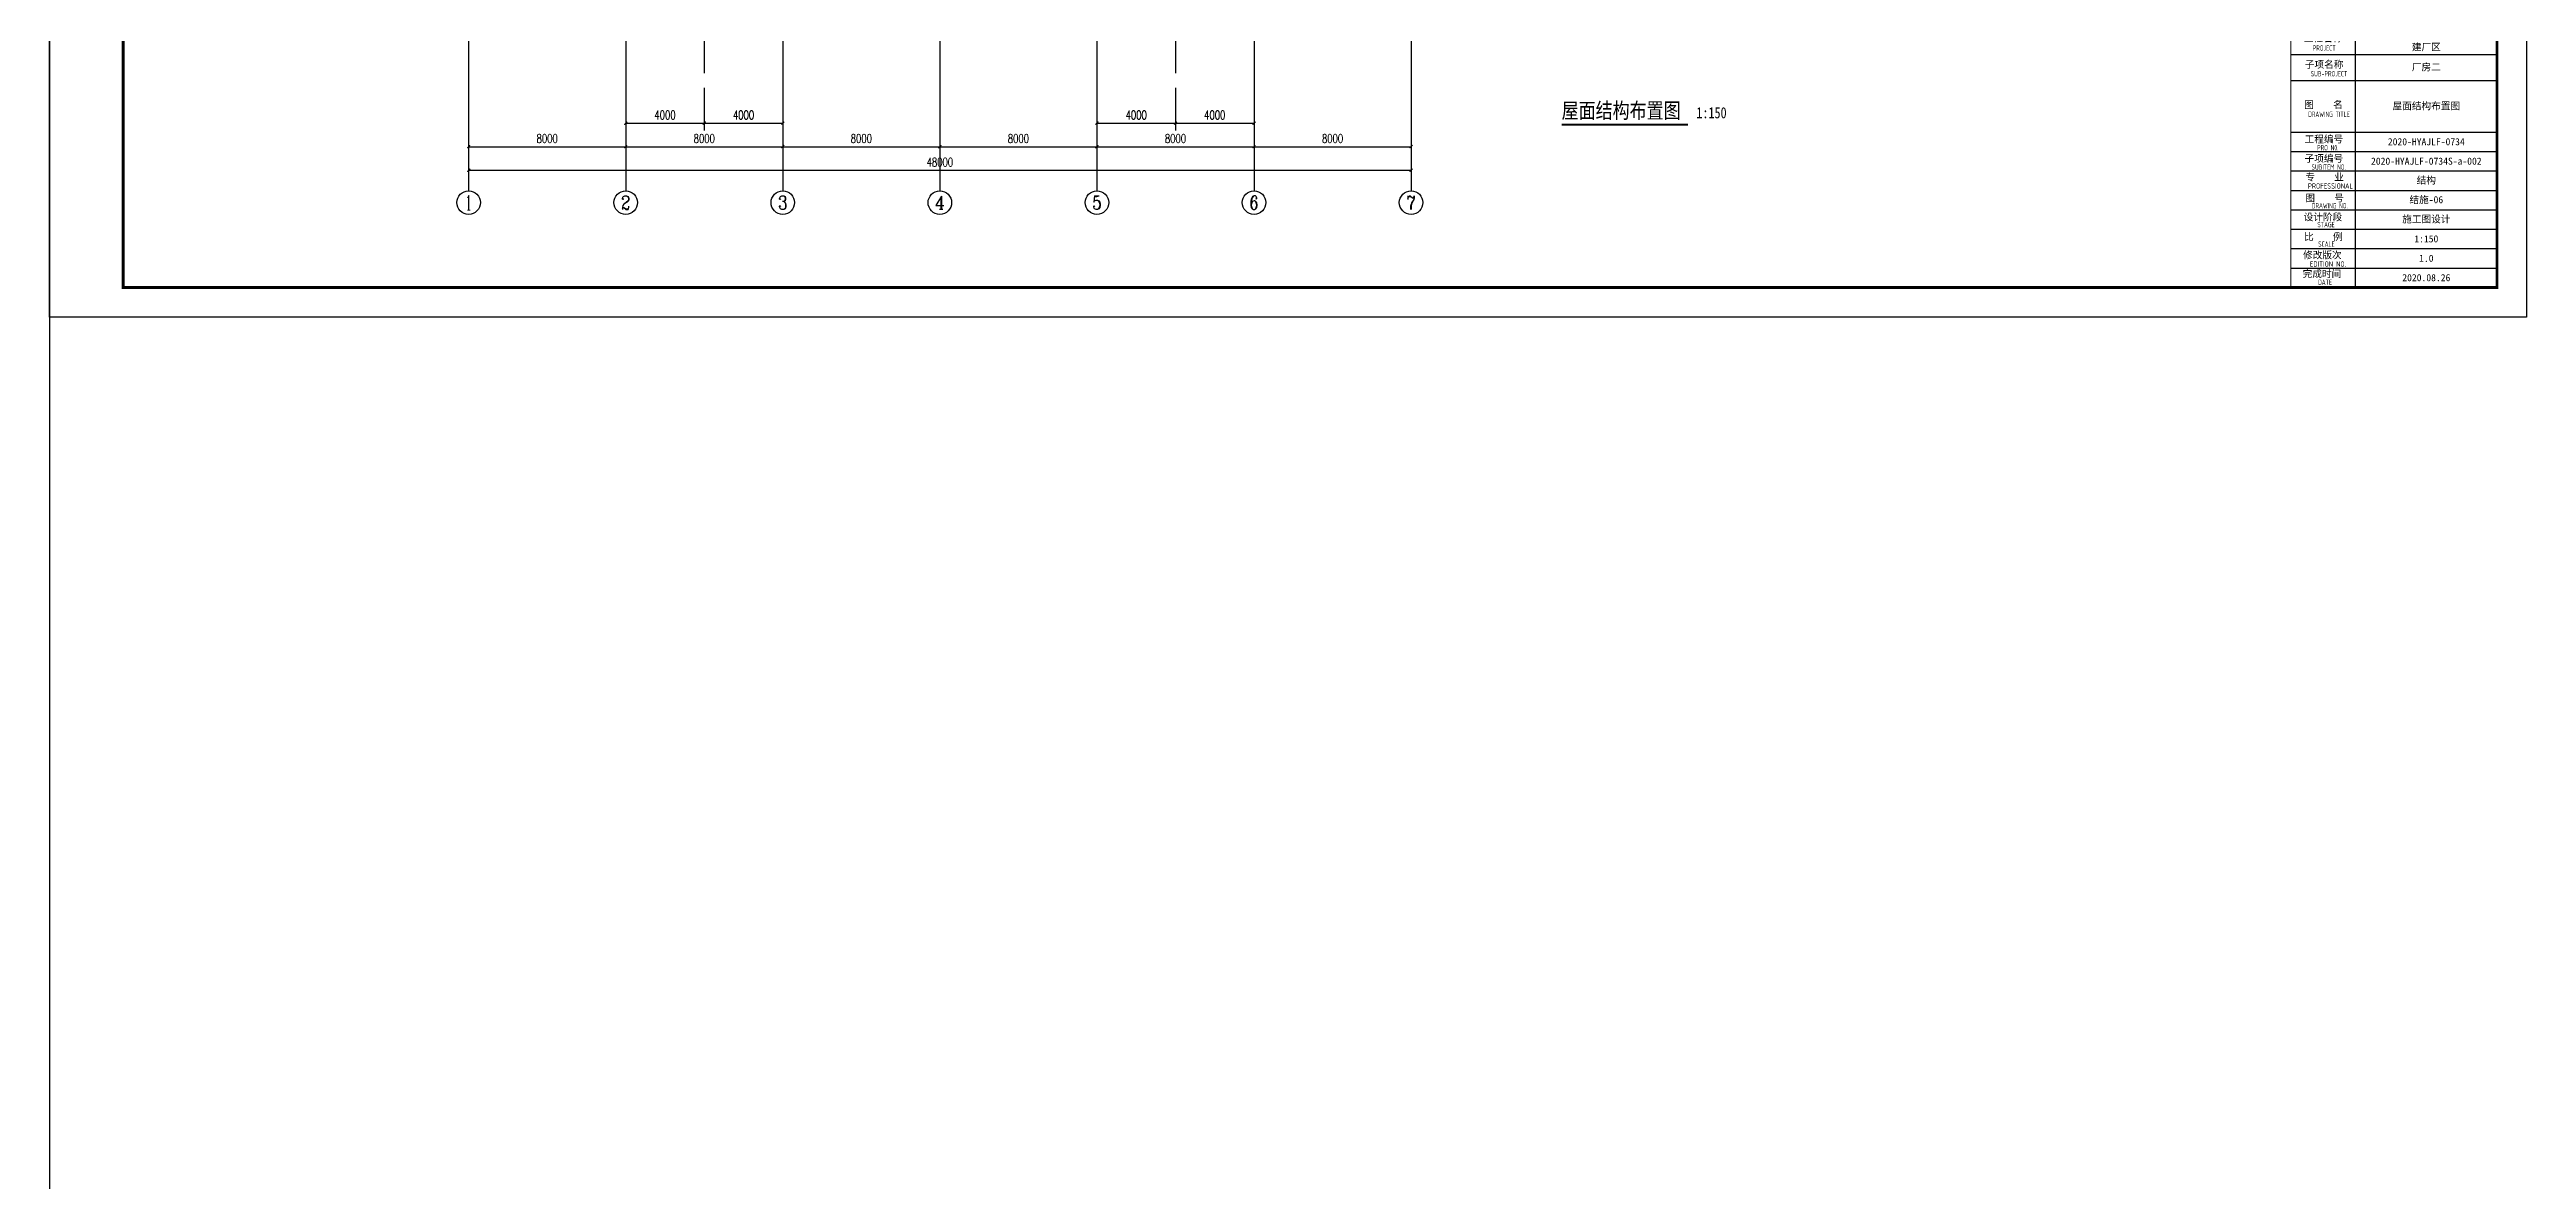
# Model space of a CAD drawing. Header units: millimetres. Extents: x 6950065 to 7140129, y 16284814 to 19754034.
# Drawn here: x 6955997 to 7082147, y 18456207 to 18513847 of the extents above; entities that cross this region are included whole.
import ezdxf
from ezdxf.enums import TextEntityAlignment as Align

# ---------------------------------------------------------------- set-up
doc = ezdxf.new("R2010")
doc.units = ezdxf.units.MM
doc.header["$LTSCALE"] = 1500
doc.header["$MEASUREMENT"] = 0
doc.linetypes.add('DOTE', pattern=[2.42, 2, -0.2, 0.02, -0.2])
doc.layers.get('Defpoints').update_dxf_attribs({"color": 1})
for name, color, linetype in [('AXIS_TEXT', 7, 'Continuous'), ('C型钢', 6, 'Continuous'), ('DIM_ELEV', 3, 'Continuous'), ('DIM_SYMB', 165, 'Continuous'), ('DOTE', 250, 'DOTE'), ('PUB_TITLE', 4, 'Continuous'), ('TK', 4, 'Continuous')]:
    doc.layers.add(name, color=color, linetype=linetype)
doc.styles.add('-宋体', font='', dxfattribs={"width": 0.8})
doc.styles.add('_TCH_AXIS', font='COMPLEX', dxfattribs={"bigfont": 'GBCBIG'})
doc.styles.add('_TCH_DIM_T3', font='SIMPLEX', dxfattribs={"width": 0.705882, "bigfont": 'GBCBIG'})
doc.styles.add('COMPLEX', font='COMPLEX')
doc.styles.add('HT', font='simhei.ttf', dxfattribs={"width": 0.7})
doc.styles.add('ROMANS', font='romans', dxfattribs={"width": 0.65, "height": 231.275})
doc.styles.add('TSSD_REIN', font='tssdeng.shx', dxfattribs={"width": 0.7, "bigfont": 'tssdchn.shx'})
doc.styles.add('图签宋体', font='', dxfattribs={"height": 300})
doc.styles.add('图签黑体', font='simhei.ttf', dxfattribs={"height": 550})
doc.styles.add('宋体', font='', dxfattribs={"width": 0.8})
doc.styles.get('-宋体').set_extended_font_data('SimSun')
doc.styles.get('图签宋体').set_extended_font_data('NSimSun')
doc.styles.get('宋体').set_extended_font_data('SimSun')
doc.dimstyles.new('_TCH_ARCH&&150', dxfattribs={"dimtxt": 446.25, "dimasz": 150, "dimexe": 375, "dimexo": 450, "dimgap": 189.375, "dimtad": 1, "dimdec": 0, "dimzin": 0, "dimdsep": 46, "dimtxsty": '_TCH_DIM_T3', "dimblk": 'ARCHTICK', "dimcen": 0.09, "dimclrt": 7, "dimazin": 2, "dimtfac": 1, "dimtdec": 0, "dimtix": 1, "dimtmove": 2, "dimatfit": 3, "dimfxl": 0, "dimtolj": 1, "dimtzin": 0, "dimarcsym": 0})

# ---------------------------------------------------------------- blocks, each defined once
blk = doc.blocks.new('_ArchTick')
at = {"color": 0, "linetype": 'ByBlock', "const_width": 0.4}
blk.add_lwpolyline([(-0.5, -0.5), (0.5, 0.5)], dxfattribs=at)
blk = doc.blocks.new('*D12')
at = {"layer": 'Defpoints', "color": 0}
for p in [(6985342, 18512345), (6989342, 18512345), (6989342, 18510094)]:
    blk.add_point(p, dxfattribs=at)
at = {"layer": 'DIM_ELEV', "color": 0, "lineweight": -2}
for p, q in [((6985342, 18511895), (6985342, 18509719)), ((6989342, 18511895), (6989342, 18509719)), ((6985342, 18510094), (6989342, 18510094))]:
    blk.add_line(p, q, dxfattribs=at)
at = {"layer": 'DIM_ELEV', "color": 0, "lineweight": -2, "xscale": 150, "yscale": 150, "zscale": 150, "rotation": 180}
blk.add_blockref('_ArchTick', (6985342, 18510094), dxfattribs=at)
at = {"layer": 'DIM_ELEV', "color": 0, "lineweight": -2, "xscale": 150, "yscale": 150, "zscale": 150}
blk.add_blockref('_ArchTick', (6989342, 18510094), dxfattribs=at)
at = {"layer": 'DIM_ELEV', "color": 7, "insert": (6987342, 18510507), "char_height": 446.2, "attachment_point": 5, "style": '_TCH_DIM_T3'}
blk.add_mtext('\\A1;4000', dxfattribs=at)
blk = doc.blocks.new('*D13')
at = {"layer": 'Defpoints', "color": 0}
for p in [(6989342, 18512345), (6993342, 18512345), (6993342, 18510094)]:
    blk.add_point(p, dxfattribs=at)
at = {"layer": 'DIM_ELEV', "color": 0, "lineweight": -2}
for p, q in [((6989342, 18511895), (6989342, 18509719)), ((6993342, 18511895), (6993342, 18509719)), ((6989342, 18510094), (6993342, 18510094))]:
    blk.add_line(p, q, dxfattribs=at)
at = {"layer": 'DIM_ELEV', "color": 0, "lineweight": -2, "xscale": 150, "yscale": 150, "zscale": 150, "rotation": 180}
blk.add_blockref('_ArchTick', (6989342, 18510094), dxfattribs=at)
at = {"layer": 'DIM_ELEV', "color": 0, "lineweight": -2, "xscale": 150, "yscale": 150, "zscale": 150}
blk.add_blockref('_ArchTick', (6993342, 18510094), dxfattribs=at)
at = {"layer": 'DIM_ELEV', "color": 7, "insert": (6991342, 18510507), "char_height": 446.2, "attachment_point": 5, "style": '_TCH_DIM_T3'}
blk.add_mtext('\\A1;4000', dxfattribs=at)
blk = doc.blocks.new('*D10')
at = {"layer": 'Defpoints', "color": 0}
for p in [(7009342, 18512345), (7013342, 18512345), (7013342, 18510094)]:
    blk.add_point(p, dxfattribs=at)
at = {"layer": 'DIM_ELEV', "color": 0, "lineweight": -2}
for p, q in [((7009342, 18511895), (7009342, 18509719)), ((7013342, 18511895), (7013342, 18509719)), ((7009342, 18510094), (7013342, 18510094))]:
    blk.add_line(p, q, dxfattribs=at)
at = {"layer": 'DIM_ELEV', "color": 0, "lineweight": -2, "xscale": 150, "yscale": 150, "zscale": 150, "rotation": 180}
blk.add_blockref('_ArchTick', (7009342, 18510094), dxfattribs=at)
at = {"layer": 'DIM_ELEV', "color": 0, "lineweight": -2, "xscale": 150, "yscale": 150, "zscale": 150}
blk.add_blockref('_ArchTick', (7013342, 18510094), dxfattribs=at)
at = {"layer": 'DIM_ELEV', "color": 7, "insert": (7011342, 18510507), "char_height": 446.2, "attachment_point": 5, "style": '_TCH_DIM_T3'}
blk.add_mtext('\\A1;4000', dxfattribs=at)
blk = doc.blocks.new('*D11')
at = {"layer": 'Defpoints', "color": 0}
for p in [(7013342, 18512345), (7017342, 18512345), (7017342, 18510094)]:
    blk.add_point(p, dxfattribs=at)
at = {"layer": 'DIM_ELEV', "color": 0, "lineweight": -2}
for p, q in [((7013342, 18511895), (7013342, 18509719)), ((7017342, 18511895), (7017342, 18509719)), ((7013342, 18510094), (7017342, 18510094))]:
    blk.add_line(p, q, dxfattribs=at)
at = {"layer": 'DIM_ELEV', "color": 0, "lineweight": -2, "xscale": 150, "yscale": 150, "zscale": 150, "rotation": 180}
blk.add_blockref('_ArchTick', (7013342, 18510094), dxfattribs=at)
at = {"layer": 'DIM_ELEV', "color": 0, "lineweight": -2, "xscale": 150, "yscale": 150, "zscale": 150}
blk.add_blockref('_ArchTick', (7017342, 18510094), dxfattribs=at)
at = {"layer": 'DIM_ELEV', "color": 7, "insert": (7015342, 18510507), "char_height": 446.2, "attachment_point": 5, "style": '_TCH_DIM_T3'}
blk.add_mtext('\\A1;4000', dxfattribs=at)
blk = doc.blocks.new('A$C053D6479')
at = {"layer": 'PUB_TITLE'}
h = blk.add_hatch(color=256, dxfattribs=at)
h.dxf.hatch_style = 1
edge = h.paths.add_edge_path()
edge.add_spline(control_points=[(1026, 827), (1105, 920), (1188, 1008), (1266, 1102)], knot_values=[13, 13, 13, 13, 14, 14, 14, 14], degree=3, periodic=0)
edge.add_spline(control_points=[(1266, 1102), (1258, 1111), (1249, 1119), (1239, 1116)], knot_values=[12, 12, 12, 12, 13, 13, 13, 13], degree=3, periodic=0)
edge.add_spline(control_points=[(1239, 1116), (1210, 1107), (1179, 1092), (1144, 1077)], knot_values=[11, 11, 11, 11, 12, 12, 12, 12], degree=3, periodic=0)
edge.add_spline(control_points=[(1144, 1077), (1109, 1063), (1069, 1053), (1047, 1038)], knot_values=[10, 10, 10, 10, 11, 11, 11, 11], degree=3, periodic=0)
edge.add_spline(control_points=[(1047, 1038), (1028, 1026), (1007, 992), (991, 972)], knot_values=[9, 9, 9, 9, 10, 10, 10, 10], degree=3, periodic=0)
edge.add_spline(control_points=[(991, 972), (942, 913), (899, 868), (849, 810)], knot_values=[8, 8, 8, 8, 9, 9, 9, 9], degree=3, periodic=0)
edge.add_spline(control_points=[(849, 810), (842, 801), (822, 776), (822, 775)], knot_values=[7, 7, 7, 7, 8, 8, 8, 8], degree=3, periodic=0)
edge.add_spline(control_points=[(822, 775), (823, 771), (848, 752), (859, 744)], knot_values=[6, 6, 6, 6, 7, 7, 7, 7], degree=3, periodic=0)
edge.add_spline(control_points=[(859, 744), (949, 670), (1035, 592), (1122, 521)], knot_values=[5, 5, 5, 5, 6, 6, 6, 6], degree=3, periodic=0)
edge.add_spline(control_points=[(1122, 521), (1153, 527), (1185, 530), (1217, 533)], knot_values=[4, 4, 4, 4, 5, 5, 5, 5], degree=3, periodic=0)
edge.add_spline(control_points=[(1217, 533), (1246, 535), (1293, 532), (1316, 542)], knot_values=[3, 3, 3, 3, 4, 4, 4, 4], degree=3, periodic=0)
edge.add_spline(control_points=[(1316, 542), (1327, 547), (1338, 565), (1349, 579)], knot_values=[2, 2, 2, 2, 3, 3, 3, 3], degree=3, periodic=0)
edge.add_spline(control_points=[(1349, 579), (1423, 670), (1507, 759), (1572, 848)], knot_values=[1, 1, 1, 1, 2, 2, 2, 2], degree=3, periodic=0)
edge.add_spline(control_points=[(1572, 848), (1564, 852), (1561, 861), (1551, 862)], knot_values=[0, 0, 0, 0, 1, 1, 1, 1], degree=3, periodic=0)
edge.add_spline(control_points=[(1551, 862), (1469, 769), (1393, 671), (1310, 579)], knot_values=[15, 15, 15, 15, 16, 16, 16, 16], degree=3, periodic=0)
edge.add_spline(control_points=[(1310, 579), (1216, 662), (1118, 742), (1026, 827)], knot_values=[14, 14, 14, 14, 15, 15, 15, 15], degree=3, periodic=0)
at = {"layer": 'TK'}
for points, knots in [([(555, 949), (624, 891), (699, 833), (760, 773), (689, 691), (614, 604), (539, 517), (529, 505), (516, 487), (506, 482), (492, 475), (469, 472), (452, 467), (416, 456), (383, 448), (342, 438), (323, 433), (297, 422), (293, 440), (291, 452), (313, 470), (322, 480), (400, 566), (477, 652), (553, 736), (460, 815), (366, 894), (270, 970), (183, 883), (101, 791), (16, 703), (-18, 714), (9, 735), (28, 755), (103, 838), (192, 930), (266, 1005), (319, 1009), (387, 1005), (442, 1007), (456, 1008), (472, 1011), (485, 1007), (507, 1000), (534, 967), (555, 949)], [0, 0, 0, 0, 1, 1, 1, 2, 2, 2, 3, 3, 3, 4, 4, 4, 5, 5, 5, 6, 6, 6, 7, 7, 7, 8, 8, 8, 9, 9, 9, 10, 10, 10, 11, 11, 11, 12, 12, 12, 13, 13, 13, 14, 14, 14, 15, 15, 15, 15]), ([(1031, 1298), (1066, 1286), (1054, 1262), (1045, 1224), (1036, 1188), (1031, 1158), (1024, 1121), (1020, 1104), (1017, 1085), (1012, 1071), (1004, 1052), (976, 1026), (956, 1003), (906, 946), (866, 899), (814, 839), (806, 829), (789, 806), (787, 806), (777, 804), (728, 856), (719, 864), (651, 922), (580, 978), (514, 1036), (509, 1106), (488, 1176), (479, 1247), (570, 1343), (663, 1436), (758, 1526), (764, 1523), (768, 1518), (774, 1515), (693, 1422), (599, 1343), (520, 1249), (607, 1171), (698, 1096), (789, 1021), (874, 1109), (950, 1206), (1031, 1298)], [0, 0, 0, 0, 1, 1, 1, 2, 2, 2, 3, 3, 3, 4, 4, 4, 5, 5, 5, 6, 6, 6, 7, 7, 7, 8, 8, 8, 9, 9, 9, 10, 10, 10, 11, 11, 11, 12, 12, 12, 13, 13, 13, 14, 14, 14, 14]), ([(1551, 862), (1561, 861), (1564, 852), (1572, 848), (1507, 759), (1423, 670), (1349, 579), (1338, 565), (1327, 547), (1316, 542), (1293, 532), (1246, 535), (1217, 533), (1185, 530), (1153, 527), (1122, 521), (1035, 592), (949, 670), (859, 744), (848, 752), (823, 771), (822, 775), (822, 776), (842, 801), (849, 810), (899, 868), (942, 913), (991, 972), (1007, 992), (1028, 1026), (1047, 1038), (1069, 1053), (1109, 1063), (1144, 1077), (1179, 1092), (1210, 1107), (1239, 1116), (1249, 1119), (1258, 1111), (1266, 1102), (1188, 1008), (1105, 920), (1026, 827), (1118, 742), (1216, 662), (1310, 579), (1393, 671), (1469, 769), (1551, 862)], [0, 0, 0, 0, 1, 1, 1, 2, 2, 2, 3, 3, 3, 4, 4, 4, 5, 5, 5, 6, 6, 6, 7, 7, 7, 8, 8, 8, 9, 9, 9, 10, 10, 10, 11, 11, 11, 12, 12, 12, 13, 13, 13, 14, 14, 14, 15, 15, 15, 16, 16, 16, 16]), ([(1097, 490), (1100, 425), (1106, 361), (1107, 294), (1018, 207), (925, 121), (830, 33), (818, 21), (800, 0), (787, 0), (768, -1), (725, 49), (712, 60), (662, 103), (616, 143), (568, 186), (545, 207), (518, 224), (499, 250), (501, 259), (511, 261), (516, 267), (609, 192), (696, 111), (785, 33), (883, 118), (977, 208), (1070, 298), (992, 373), (892, 456), (803, 534), (791, 544), (768, 561), (766, 569), (761, 588), (776, 634), (780, 655), (785, 690), (788, 721), (795, 746), (897, 661), (998, 576), (1097, 490)], [0, 0, 0, 0, 1, 1, 1, 2, 2, 2, 3, 3, 3, 4, 4, 4, 5, 5, 5, 6, 6, 6, 7, 7, 7, 8, 8, 8, 9, 9, 9, 10, 10, 10, 11, 11, 11, 12, 12, 12, 13, 13, 13, 14, 14, 14, 14])]:
    blk.add_open_spline(points, degree=3, knots=knots, dxfattribs=at)
blk = doc.blocks.new('GeYuanFrame_07270126', base_point=(20.09, 4.53))
at = {"layer": 'PUB_TITLE'}
for points in [[(803.09, 235.33), (803.09, 292.73)], [(827.09, 235.33), (827.09, 292.73)], [(803.09, 202.33), (803.09, 229.83)], [(827.09, 202.33), (827.09, 229.83)], [(803.09, 14.53), (803.09, 111.33)]]:
    blk.add_lwpolyline(points, dxfattribs=at)
at = {"layer": 'TK'}
for p, q in [((781.09, 316.93), (851.09, 316.93)), ((781.09, 284.53), (851.09, 284.53)), ((781.09, 276.33), (851.09, 276.33)), ((781.09, 268.13), (851.09, 268.13)), ((781.09, 259.93), (851.09, 259.93)), ((781.09, 251.73), (851.09, 251.73)), ((781.09, 243.53), (851.09, 243.53)), ((781.09, 235.33), (851.09, 235.33)), ((781.09, 235.33), (851.09, 235.33)), ((781.09, 102.53), (851.09, 102.53)), ((781.09, 93.73), (851.09, 93.73)), ((781.09, 84.93), (803.09, 84.93)), ((781.09, 84.93), (851.09, 84.93)), ((781.09, 67.37), (851.09, 67.37)), ((781.09, 67.33), (851.09, 67.33)), ((781.09, 60.77), (851.09, 60.77)), ((781.09, 54.17), (851.09, 54.17)), ((781.09, 47.57), (851.09, 47.57)), ((781.09, 40.97), (851.09, 40.97)), ((781.09, 34.37), (851.09, 34.37)), ((781.09, 27.77), (851.09, 27.77)), ((781.09, 21.17), (851.09, 21.17)), ((781.09, 14.53), (851.09, 14.53))]:
    blk.add_line(p, q, dxfattribs=at)
blk.add_lwpolyline([(20.09, 4.53), (20.09, 598.53), (861.09, 598.53), (861.09, 4.53)], close=True, dxfattribs=at)
at = {"layer": 'TK', "const_width": 1}
blk.add_lwpolyline([(45.09, 588.53), (851.09, 588.53), (851.09, 14.53), (45.09, 14.53)], close=True, dxfattribs=at)
at = {"layer": 'TK'}
for points, const_width in [([(781.09, 588.53), (781.09, 14.53)], 0.4), ([(781.09, 488.5), (851.09, 488.5)], 0.35), ([(781.09, 357.14), (851.09, 357.14)], 0.35), ([(781.09, 292.73), (851.09, 292.73)], 0.35), ([(781.09, 292.73), (851.09, 292.73)], 0.35), ([(781.09, 235.33), (851.09, 235.33)], 0.35), ([(781.09, 202.33), (851.09, 202.33)], 0.35), ([(781.09, 156.83), (851.09, 156.83)], 0.35), ([(781.09, 111.33), (851.09, 111.33)], 0.35), ([(781.09, 67.37), (851.09, 67.37)], 0.35)]:
    blk.add_lwpolyline(points, dxfattribs=dict(at, const_width=const_width))
for points in [[(781.09, 292.73), (851.09, 292.73)], [(781.09, 235.33), (851.09, 235.33)], [(781.09, 229.83), (851.09, 229.83)], [(781.09, 224.33), (851.09, 224.33)], [(781.09, 218.83), (851.09, 218.83)], [(781.09, 213.33), (851.09, 213.33)], [(781.09, 207.83), (851.09, 207.83)], [(781.09, 202.33), (851.09, 202.33)], [(781.09, 196.83), (851.09, 196.83)], [(781.09, 151.33), (851.09, 151.33)]]:
    blk.add_lwpolyline(points, dxfattribs=at)
at = {"layer": 'PUB_TITLE', "xscale": 0.01000000000021828, "yscale": 0.01000000000021828, "zscale": 0.01}
blk.add_blockref('A$C053D6479', (808.19, 336.27), dxfattribs=at)
at = {"layer": 'TK', "style": '图签宋体'}
for s, height, p in [('总平面', 2.4, (783.23, 583.28)), ('类   别', 2.4, (785.97, 288.09)), ('姓   名', 2.4, (809.2, 288.09)), ('签   名', 2.4, (832.68, 288.09)), ('审   定', 2.4, (785.97, 279.89)), ('审   核', 2.4, (785.97, 271.69)), ('项目负责人', 2.4, (784.13, 263.49)), ('专业负责人', 2.4, (783.89, 255.29)), ('校   对', 2.4, (786.38, 247.09)), ('设   计', 2.4, (786.36, 238.89)), ('建  筑', 1.44, (784.61, 227.11)), ('专业会签', 2.4, (785.12, 231.24)), ('结  构', 1.44, (784.61, 221.61)), ('给排水', 1.44, (784.61, 216.11)), ('电  气', 1.44, (784.61, 210.61)), ('暖  通', 1.44, (784.61, 205.11)), ('单 位 出 图 专 用 章 盖 章', 2.4, (792.72, 198.35)), ('本图未盖章无效', 2.4, (804.43, 158.7)), ('个 人 执 业 专 用 章 盖 章', 2.4, (793.52, 152.77)), ('本图未盖章无效', 2.4, (804.43, 113.2)), ('建设单位', 2.4, (785.39, 106.33)), ('工程名称', 2.4, (785.47, 98.12)), ('子项名称', 2.4, (785.85, 89.14)), ('图    名', 2.4, (785.63, 75.5)), ('工程编号', 2.4, (785.77, 63.77)), ('子项编号', 2.4, (785.77, 57.19)), ('专    业', 2.4, (786.01, 50.88)), ('图    号', 2.4, (786.02, 43.77)), ('设计阶段', 2.4, (785.45, 37.32)), ('修改版次', 2.4, (785.24, 24.41)), ('比    例', 2.4, (785.59, 30.63)), ('完成时间', 2.4, (785.11, 18.02))]:
    blk.add_text(s, height=height, dxfattribs=at).set_placement(p)
at = {"layer": 'TK'}
for s, height, style, width, p in [('SITE PLAN', 1.697, 'ROMANS', 0.76, (783.35, 580.49)), ('建筑行业（建筑工程）甲级           证书编号:A133002877', 2.2, '-宋体', 0.8, (782, 311.83)), ('风景园林工程设计专项甲级           证书编号:A133002877', 2.2, '-宋体', 0.8, (782, 307.81)), ('城乡规划编制资质乙级        证书编号:[浙]城规编(142069)', 2.2, '-宋体', 0.8, (782, 303.82)), ('市政行业（给水工程、排水工程）乙级 证书编号:A233029948', 2.2, '-宋体', 0.8, (782, 299.74)), ('市政行业（道路工程、桥梁工程）乙级 证书编号:A233029948', 2.2, '-宋体', 0.8, (782, 295.69)), ('CATEGORY', 1.8, 'TSSD_REIN', 0.7, (788.32, 285.17)), ('NAME', 1.8, 'TSSD_REIN', 0.7, (813.51, 285.17)), ('SIGNATURE', 1.8, 'TSSD_REIN', 0.7, (835.66, 285.17)), ('AUTHORIZED FOR ISSUE BY', 1.8, 'TSSD_REIN', 0.7, (782.12, 277.17)), ('REVIEWED BY', 1.8, 'TSSD_REIN', 0.7, (787.36, 268.91)), ('PROJECT DIRECTOR', 1.8, 'TSSD_REIN', 0.7, (785.55, 260.74)), ('DISCIPLINE RESPONSIBLE BY', 1.8, 'TSSD_REIN', 0.7, (781.57, 252.48)), ('CHECKED BY', 1.8, 'TSSD_REIN', 0.7, (787.75, 244.44)), ('DESIGNED BY', 1.8, 'TSSD_REIN', 0.7, (787.76, 236.27)), ('CONFIRMED BY', 1.8, 'TSSD_REIN', 0.7, (802.94, 231.42)), ('ARCHITECTURE', 1.08, 'TSSD_REIN', 0.7, (784.65, 225.34)), ('STRUCTURE', 1.08, 'TSSD_REIN', 0.7, (784.65, 219.84)), ('ARCHITECTURE', 1.08, 'TSSD_REIN', 0.7, (784.65, 214.34)), ('ARCHITECTURE', 1.08, 'TSSD_REIN', 0.7, (784.65, 208.84)), ('ARCHITECTURE', 1.08, 'TSSD_REIN', 0.7, (784.65, 203.34)), ('OWNER', 1.8, 'TSSD_REIN', 0.7, (789.98, 103.48)), ('PROJECT', 1.8, 'TSSD_REIN', 0.7, (788.52, 95.02)), ('SUB-PROJECT', 1.8, 'TSSD_REIN', 0.7, (787.86, 86.3)), ('DRAWING TITLE', 1.8, 'TSSD_REIN', 0.7, (786.97, 72.53)), ('PRO N0.', 1.8, 'TSSD_REIN', 0.7, (790.01, 61.15)), ('SUBITEM NO.', 1.8, 'TSSD_REIN', 0.7, (788.15, 54.58)), ('PROFESSIONAL', 1.8, 'TSSD_REIN', 0.8, (786.88, 48.15)), ('DRAWING NO.', 1.8, 'TSSD_REIN', 0.7, (788.19, 41.45)), ('STAGE', 1.8, 'TSSD_REIN', 0.7, (790.09, 35.03)), ('SCALE', 1.8, 'TSSD_REIN', 0.7, (790.38, 28.42)), ('EDITION NO.', 1.8, 'TSSD_REIN', 0.8, (787.53, 21.64)), ('DATE', 1.8, 'TSSD_REIN', 0.7, (790.33, 15.45))]:
    blk.add_text(s, height=height, dxfattribs=dict(at, style=style, width=width)).set_placement(p)
for s, height, style, width, p in [('浙江华越设计股份有限公司', 3.96, 'HT', 0.9, (816.07, 329.16)), ('ZHEJIANG HOY DESIGN CO.,LTD', 2.8, '图签黑体', 1.11, (816.06, 323.29))]:
    blk.add_text(s, height=height, dxfattribs=dict(at, style=style, width=width)).set_placement(p, align=Align.MIDDLE)
at = {"layer": 'TK', "char_height": 2.4, "attachment_point": 5, "style": '图签宋体'}
for s, insert, width in [('张矗', (815.09, 280.4), 24), ('顾晓东', (815.09, 272.23), 24), ('钟高华', (815.09, 264.03), 24), ('顾晓东', (815.09, 255.76), 24), ('李福', (815.09, 247.63), 24), ('韩炎刚', (815.09, 239.43), 24), ('安徽鑫普瑞复合材料有限公司新建厂区', (827.09, 98.13), 48), ('安徽鑫普瑞复合材料有限公司', (827.09, 106.93), 48), ('厂房二', (827.09, 89.33), 48), ('屋面结构布置图', (827.09, 76.13), 48), ('2020-HYAJLF-0734', (827.09, 64.07), 48), ('2020-HYAJLF-0734S-a-002', (827.09, 57.47), 48), ('结构', (827.09, 50.87), 48), ('结施-06', (827.09, 44.27), 48), ('施工图设计', (827.09, 37.67), 48), ('1:150', (827.09, 31.07), 48), ('1.0', (827.09, 24.47), 48), ('2020.08.26', (827.09, 17.88), 48)]:
    blk.add_mtext(s, dxfattribs=dict(at, insert=insert, width=width))
blk = doc.blocks.new('*D1648')
at = {"layer": 'Defpoints', "color": 0}
for p in [(6977342, 18512644), (6985342, 18512644), (6985342, 18508894)]:
    blk.add_point(p, dxfattribs=at)
at = {"layer": 'DIM_ELEV', "color": 0, "lineweight": -2}
for p, q in [((6977342, 18512194), (6977342, 18508519)), ((6985342, 18512194), (6985342, 18508519)), ((6977342, 18508894), (6985342, 18508894))]:
    blk.add_line(p, q, dxfattribs=at)
at = {"layer": 'DIM_ELEV', "color": 0, "lineweight": -2, "xscale": 150, "yscale": 150, "zscale": 150, "rotation": 180}
blk.add_blockref('_ArchTick', (6977342, 18508894), dxfattribs=at)
at = {"layer": 'DIM_ELEV', "color": 0, "lineweight": -2, "xscale": 150, "yscale": 150, "zscale": 150}
blk.add_blockref('_ArchTick', (6985342, 18508894), dxfattribs=at)
at = {"layer": 'DIM_ELEV', "color": 7, "insert": (6981342, 18509307), "char_height": 446.2, "attachment_point": 5, "style": '_TCH_DIM_T3'}
blk.add_mtext('\\A1;8000', dxfattribs=at)
blk = doc.blocks.new('*D1649')
at = {"layer": 'Defpoints', "color": 0}
for p in [(6985342, 18512644), (6993342, 18512644), (6993342, 18508894)]:
    blk.add_point(p, dxfattribs=at)
at = {"layer": 'DIM_ELEV', "color": 0, "lineweight": -2}
for p, q in [((6985342, 18512194), (6985342, 18508519)), ((6993342, 18512194), (6993342, 18508519)), ((6985342, 18508894), (6993342, 18508894))]:
    blk.add_line(p, q, dxfattribs=at)
at = {"layer": 'DIM_ELEV', "color": 0, "lineweight": -2, "xscale": 150, "yscale": 150, "zscale": 150, "rotation": 180}
blk.add_blockref('_ArchTick', (6985342, 18508894), dxfattribs=at)
at = {"layer": 'DIM_ELEV', "color": 0, "lineweight": -2, "xscale": 150, "yscale": 150, "zscale": 150}
blk.add_blockref('_ArchTick', (6993342, 18508894), dxfattribs=at)
at = {"layer": 'DIM_ELEV', "color": 7, "insert": (6989342, 18509307), "char_height": 446.2, "attachment_point": 5, "style": '_TCH_DIM_T3'}
blk.add_mtext('\\A1;8000', dxfattribs=at)
blk = doc.blocks.new('*D1650')
at = {"layer": 'Defpoints', "color": 0}
for p in [(6993342, 18512644), (7001342, 18512644), (7001342, 18508894)]:
    blk.add_point(p, dxfattribs=at)
at = {"layer": 'DIM_ELEV', "color": 0, "lineweight": -2}
for p, q in [((6993342, 18512194), (6993342, 18508519)), ((7001342, 18512194), (7001342, 18508519)), ((6993342, 18508894), (7001342, 18508894))]:
    blk.add_line(p, q, dxfattribs=at)
at = {"layer": 'DIM_ELEV', "color": 0, "lineweight": -2, "xscale": 150, "yscale": 150, "zscale": 150, "rotation": 180}
blk.add_blockref('_ArchTick', (6993342, 18508894), dxfattribs=at)
at = {"layer": 'DIM_ELEV', "color": 0, "lineweight": -2, "xscale": 150, "yscale": 150, "zscale": 150}
blk.add_blockref('_ArchTick', (7001342, 18508894), dxfattribs=at)
at = {"layer": 'DIM_ELEV', "color": 7, "insert": (6997342, 18509307), "char_height": 446.2, "attachment_point": 5, "style": '_TCH_DIM_T3'}
blk.add_mtext('\\A1;8000', dxfattribs=at)
blk = doc.blocks.new('*D1651')
at = {"layer": 'Defpoints', "color": 0}
for p in [(7001342, 18512644), (7009342, 18512644), (7009342, 18508894)]:
    blk.add_point(p, dxfattribs=at)
at = {"layer": 'DIM_ELEV', "color": 0, "lineweight": -2}
for p, q in [((7001342, 18512194), (7001342, 18508519)), ((7009342, 18512194), (7009342, 18508519)), ((7001342, 18508894), (7009342, 18508894))]:
    blk.add_line(p, q, dxfattribs=at)
at = {"layer": 'DIM_ELEV', "color": 0, "lineweight": -2, "xscale": 150, "yscale": 150, "zscale": 150, "rotation": 180}
blk.add_blockref('_ArchTick', (7001342, 18508894), dxfattribs=at)
at = {"layer": 'DIM_ELEV', "color": 0, "lineweight": -2, "xscale": 150, "yscale": 150, "zscale": 150}
blk.add_blockref('_ArchTick', (7009342, 18508894), dxfattribs=at)
at = {"layer": 'DIM_ELEV', "color": 7, "insert": (7005342, 18509307), "char_height": 446.2, "attachment_point": 5, "style": '_TCH_DIM_T3'}
blk.add_mtext('\\A1;8000', dxfattribs=at)
blk = doc.blocks.new('*D1652')
at = {"layer": 'Defpoints', "color": 0}
for p in [(7009342, 18512644), (7017342, 18512644), (7017342, 18508894)]:
    blk.add_point(p, dxfattribs=at)
at = {"layer": 'DIM_ELEV', "color": 0, "lineweight": -2}
for p, q in [((7009342, 18512194), (7009342, 18508519)), ((7017342, 18512194), (7017342, 18508519)), ((7009342, 18508894), (7017342, 18508894))]:
    blk.add_line(p, q, dxfattribs=at)
at = {"layer": 'DIM_ELEV', "color": 0, "lineweight": -2, "xscale": 150, "yscale": 150, "zscale": 150, "rotation": 180}
blk.add_blockref('_ArchTick', (7009342, 18508894), dxfattribs=at)
at = {"layer": 'DIM_ELEV', "color": 0, "lineweight": -2, "xscale": 150, "yscale": 150, "zscale": 150}
blk.add_blockref('_ArchTick', (7017342, 18508894), dxfattribs=at)
at = {"layer": 'DIM_ELEV', "color": 7, "insert": (7013342, 18509307), "char_height": 446.2, "attachment_point": 5, "style": '_TCH_DIM_T3'}
blk.add_mtext('\\A1;8000', dxfattribs=at)
blk = doc.blocks.new('*D1653')
at = {"layer": 'Defpoints', "color": 0}
for p in [(7017342, 18512644), (7025342, 18512644), (7025342, 18508894)]:
    blk.add_point(p, dxfattribs=at)
at = {"layer": 'DIM_ELEV', "color": 0, "lineweight": -2}
for p, q in [((7017342, 18512194), (7017342, 18508519)), ((7025342, 18512194), (7025342, 18508519)), ((7017342, 18508894), (7025342, 18508894))]:
    blk.add_line(p, q, dxfattribs=at)
at = {"layer": 'DIM_ELEV', "color": 0, "lineweight": -2, "xscale": 150, "yscale": 150, "zscale": 150, "rotation": 180}
blk.add_blockref('_ArchTick', (7017342, 18508894), dxfattribs=at)
at = {"layer": 'DIM_ELEV', "color": 0, "lineweight": -2, "xscale": 150, "yscale": 150, "zscale": 150}
blk.add_blockref('_ArchTick', (7025342, 18508894), dxfattribs=at)
at = {"layer": 'DIM_ELEV', "color": 7, "insert": (7021342, 18509307), "char_height": 446.2, "attachment_point": 5, "style": '_TCH_DIM_T3'}
blk.add_mtext('\\A1;8000', dxfattribs=at)
blk = doc.blocks.new('*D1654')
at = {"layer": 'Defpoints', "color": 0}
for p in [(6977342, 18512644), (7025342, 18512644), (7025342, 18507694)]:
    blk.add_point(p, dxfattribs=at)
at = {"layer": 'DIM_ELEV', "color": 0, "lineweight": -2}
for p, q in [((6977342, 18512194), (6977342, 18507319)), ((7025342, 18512194), (7025342, 18507319)), ((6977342, 18507694), (7025342, 18507694))]:
    blk.add_line(p, q, dxfattribs=at)
at = {"layer": 'DIM_ELEV', "color": 0, "lineweight": -2, "xscale": 150, "yscale": 150, "zscale": 150, "rotation": 180}
blk.add_blockref('_ArchTick', (6977342, 18507694), dxfattribs=at)
at = {"layer": 'DIM_ELEV', "color": 0, "lineweight": -2, "xscale": 150, "yscale": 150, "zscale": 150}
blk.add_blockref('_ArchTick', (7025342, 18507694), dxfattribs=at)
at = {"layer": 'DIM_ELEV', "color": 7, "insert": (7001342, 18508107), "char_height": 446.2, "attachment_point": 5, "style": '_TCH_DIM_T3'}
blk.add_mtext('\\A1;48000', dxfattribs=at)
blk = doc.blocks.new('_AXISO')
blk.add_circle((0, 0), 0.5)
at = {"layer": 'AXIS_TEXT', "style": 'COMPLEX', "width": 1.041667}
blk.add_attdef('A', text='', height=0.56, dxfattribs=at).set_placement((-0.25, -0.28), (0.25, -0.28), align=Align.FIT)

msp = doc.modelspace()

# ---------------------------------------------------------------- linework, layer by layer
at = {"layer": 'C型钢', "color": 3}
msp.add_lwpolyline([(6955997, 19754034.2), (6955997, 16284813.9)], dxfattribs=at)
at = {"layer": 'DIM_ELEV'}
for p, q in [((6977341.7, 18512644.2), (6977341.7, 18506644.2)), ((6985341.7, 18512644.2), (6985341.7, 18506644.2)), ((6993341.7, 18512644.2), (6993341.7, 18506644.2)), ((7001341.7, 18512644.2), (7001341.7, 18506644.2)), ((7009341.7, 18512644.2), (7009341.7, 18506644.2)), ((7017341.7, 18512644.2), (7017341.7, 18506644.2)), ((7025341.7, 18512644.2), (7025341.7, 18506644.2))]:
    msp.add_line(p, q, dxfattribs=at)
at = {"layer": 'DIM_SYMB', "const_width": 105}
msp.add_lwpolyline([(7033009.1, 18510011.1), (7039450, 18510011.1)], dxfattribs=at)
at = {"layer": 'DOTE', "color": 1}
for p, q in [((6977341.7, 18572644.2), (6977341.7, 18512644.2)), ((6985341.7, 18572644.2), (6985341.7, 18512644.2)), ((6989341.7, 18572644.2), (6989341.7, 18512644.2)), ((6993341.7, 18572644.2), (6993341.7, 18512644.2)), ((7001341.7, 18572644.2), (7001341.7, 18512644.2)), ((7009341.7, 18572644.2), (7009341.7, 18512644.2)), ((7013341.7, 18572644.2), (7013341.7, 18512644.2)), ((7017341.7, 18572644.2), (7017341.7, 18512644.2)), ((7025341.7, 18572644.2), (7025341.7, 18512644.2))]:
    msp.add_line(p, q, dxfattribs=at)

# ---------------------------------------------------------------- block references
at = {"layer": 'C型钢', "color": 3, "xscale": 150, "yscale": 150, "zscale": 150}
msp.add_blockref('GeYuanFrame_07270126', (6955997, 18500212.7), dxfattribs=at)
at = {"layer": 'DIM_ELEV'}
ref = msp.add_blockref('_AXISO', (6977341.7, 18506044.2), dxfattribs=dict(at, xscale=1200, yscale=1200, zscale=1200))
ref.add_attrib('A', '1', dxfattribs={"layer": 'AXIS_TEXT', "height": 772.1, "style": '_TCH_AXIS'}).set_placement((6977176.3, 18505658.1), (6977507.2, 18505658.1), align=Align.FIT)
ref = msp.add_blockref('_AXISO', (6985341.7, 18506044.2), dxfattribs=dict(at, xscale=1200, yscale=1200, zscale=1200))
ref.add_attrib('A', '2', dxfattribs={"layer": 'AXIS_TEXT', "height": 698.9, "style": '_TCH_AXIS'}).set_placement((6985108.8, 18505694.7), (6985574.7, 18505694.7), align=Align.FIT)
ref = msp.add_blockref('_AXISO', (6993341.7, 18506044.2), dxfattribs=dict(at, xscale=1200, yscale=1200, zscale=1200))
ref.add_attrib('A', '3', dxfattribs={"layer": 'AXIS_TEXT', "height": 698.9, "style": '_TCH_AXIS'}).set_placement((6993108.8, 18505694.7), (6993574.7, 18505694.7), align=Align.FIT)
ref = msp.add_blockref('_AXISO', (7001341.7, 18506044.2), dxfattribs=dict(at, xscale=1200, yscale=1200, zscale=1200))
ref.add_attrib('A', '4', dxfattribs={"layer": 'AXIS_TEXT', "height": 668.2, "style": '_TCH_AXIS'}).set_placement((7001087.2, 18505710.1), (7001596.3, 18505710.1), align=Align.FIT)
ref = msp.add_blockref('_AXISO', (7009341.7, 18506044.2), dxfattribs=dict(at, xscale=1200, yscale=1200, zscale=1200))
ref.add_attrib('A', '5', dxfattribs={"layer": 'AXIS_TEXT', "height": 698.9, "style": '_TCH_AXIS'}).set_placement((7009108.8, 18505694.7), (7009574.7, 18505694.7), align=Align.FIT)
ref = msp.add_blockref('_AXISO', (7017341.7, 18506044.2), dxfattribs=dict(at, xscale=1200, yscale=1200, zscale=1200))
ref.add_attrib('A', '6', dxfattribs={"layer": 'AXIS_TEXT', "height": 698.9, "style": '_TCH_AXIS'}).set_placement((7017108.8, 18505694.7), (7017574.7, 18505694.7), align=Align.FIT)
ref = msp.add_blockref('_AXISO', (7025341.7, 18506044.2), dxfattribs=dict(at, xscale=1200, yscale=1200, zscale=1200))
ref.add_attrib('A', '7', dxfattribs={"layer": 'AXIS_TEXT', "height": 698.9, "style": '_TCH_AXIS'}).set_placement((7025108.8, 18505694.7), (7025574.7, 18505694.7), align=Align.FIT)

# ---------------------------------------------------------------- texts
at = {"layer": 'DIM_SYMB', "color": 7, "style": '宋体', "width": 0.8}
for s, height, p in [('屋面结构布置图', 793.04, (7033009.1, 18510340.8)), ('1:150', 566.46, (7039870, 18510340.8))]:
    msp.add_text(s, height=height, dxfattribs=at).set_placement(p)

# ---------------------------------------------------------------- dimensions: what is measured, and where the dimension line sits
at = {"layer": 'DIM_ELEV'}
for p1, p2, distance, picture, middle in [((6977341.7, 18512644.2), (6985341.7, 18512644.2), -3750, '*D1648', (6981341.7, 18509306.7)), ((6977341.7, 18512644.2), (7025341.7, 18512644.2), -4950, '*D1654', (7001341.7, 18508106.7)), ((6985341.7, 18512644.2), (6993341.7, 18512644.2), -3750, '*D1649', (6989341.7, 18509306.7)), ((6993341.7, 18512644.2), (7001341.7, 18512644.2), -3750, '*D1650', (6997341.7, 18509306.7)), ((7001341.7, 18512644.2), (7009341.7, 18512644.2), -3750, '*D1651', (7005341.7, 18509306.7)), ((7009341.7, 18512644.2), (7017341.7, 18512644.2), -3750, '*D1652', (7013341.7, 18509306.7)), ((7017341.7, 18512644.2), (7025341.7, 18512644.2), -3750, '*D1653', (7021341.7, 18509306.7)), ((6985341.7, 18512345), (6989341.7, 18512345), -2250.8, '*D12', (6987341.7, 18510506.7)), ((6989341.7, 18512345), (6993341.7, 18512345), -2250.8, '*D13', (6991341.7, 18510506.7)), ((7009341.7, 18512345), (7013341.7, 18512345), -2250.8, '*D10', (7011341.7, 18510506.7)), ((7013341.7, 18512345), (7017341.7, 18512345), -2250.8, '*D11', (7015341.7, 18510506.7))]:
    dim = msp.add_aligned_dim(p1=p1, p2=p2, distance=distance, dimstyle='_TCH_ARCH&&150', dxfattribs=at)
    dim.commit()
    dim.dimension.update_dxf_attribs({"geometry": picture, "text_midpoint": middle})

doc.saveas('drawing.dxf')
